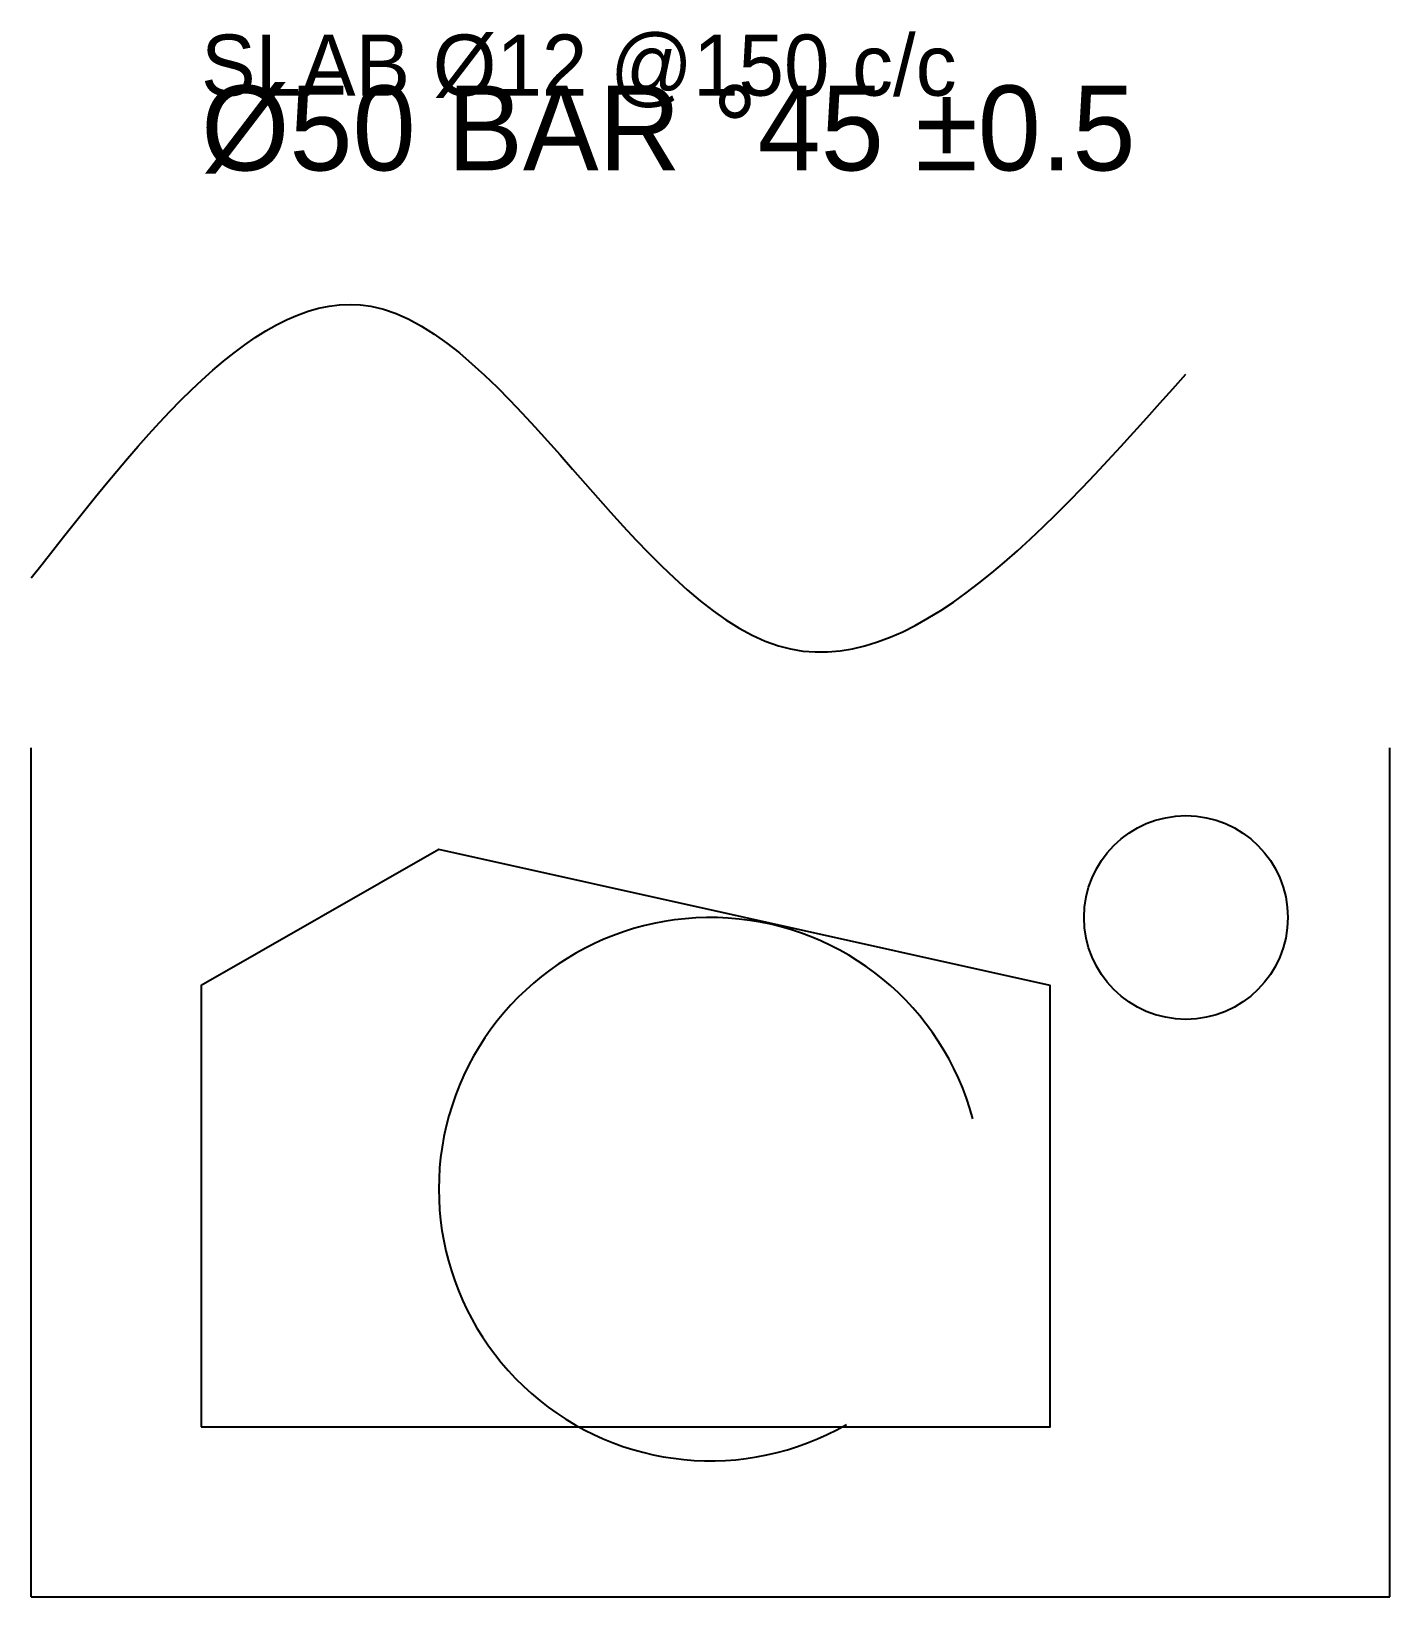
# Model space of a CAD drawing. Header units: inches. Extents: x 0 to 40, y 0 to 46.1.
import ezdxf

# ---------------------------------------------------------------- set-up
doc = ezdxf.new("R2010")
doc.units = ezdxf.units.IN
doc.layers.add('GRID', color=30, linetype='Continuous')
doc.layers.add('WALLS', color=3, linetype='Continuous')

msp = doc.modelspace()

# ---------------------------------------------------------------- linework, layer by layer
at = {"layer": 'GRID', "true_color": 0x123456}
msp.add_line((0, 0), (0, 25), dxfattribs=at)
at = {"layer": 'GRID'}
msp.add_circle((34, 20), 3, dxfattribs=at)
at = {"layer": 'GRID', "color": 1}
msp.add_arc((20, 12), 8, 15, 300, dxfattribs=at)
at = {"layer": 'GRID'}
msp.add_spline([(0, 30), (10, 38), (22, 28), (34, 36)], degree=3, dxfattribs=at)
at = {"layer": 'WALLS'}
for p, q in [((40, 0), (40, 25)), ((0, 0), (40, 0))]:
    msp.add_line(p, q, dxfattribs=at)
at = {"layer": 'WALLS', "color": 30}
msp.add_lwpolyline([(5, 5), (30, 5), (30, 18), (12, 22), (5, 18)], close=True, dxfattribs=at)

# ---------------------------------------------------------------- texts
at = {"color": 5}
msp.add_text('%%C50 BAR %%D45 %%P0.5', height=2.5, dxfattribs=at).set_placement((5, 42))
at = {"insert": (5, 46), "char_height": 1.8, "attachment_point": 1}
msp.add_mtext('SLAB %%C12 @150 c/c', dxfattribs=at)

doc.saveas('drawing.dxf')
